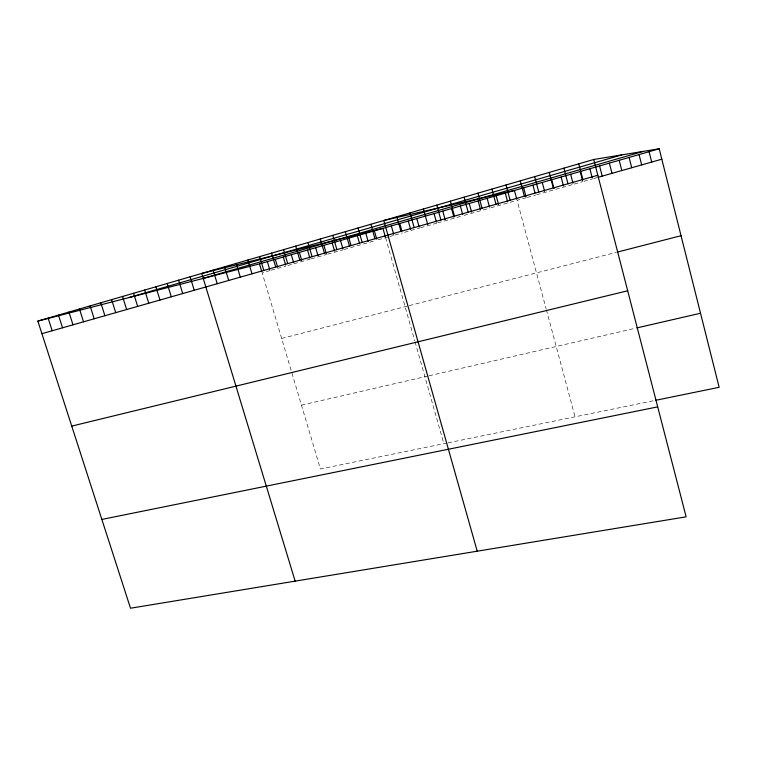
<?xml version="1.0" encoding="UTF-8"?>
<svg xmlns="http://www.w3.org/2000/svg" width="757" height="757" viewBox="0 0 757 757"><rect width="100%" height="100%" fill="white"/><g stroke="black" fill="none" stroke-linecap="round" stroke-linejoin="round"><path stroke-width="0.57" stroke-dasharray="3.79 2.84" d="M270.022 270.561L262.14 272.804L291.275 370.883M271.157 270.24L285.938 266.038M287.944 265.47L292.959 264.042M293.962 263.758L310.162 259.149M311.184 258.856L326.57 254.484M327.601 254.191L343.167 249.763M344.217 249.469L375.936 240.452M378.074 239.846L388.738 236.809M389.789 236.515L393.99 235.323M395.04 235.02L402.431 232.919M404.55 232.314L409.859 230.809M410.919 230.507L419.463 228.075M420.542 227.772L436.723 223.173M437.811 222.861L463 215.698M464.117 215.385L489.788 208.09M490.914 207.768L516.066 200.614M526.295 197.709L517.078 200.331L546.128 308.809M527.326 197.416L535.577 195.069M536.609 194.776L572.216 184.651M574.345 184.055L582.862 181.633M583.931 181.33L592.504 178.889M593.583 178.586L596.819 177.658M281.642 338.455L408.25 305.885M409.3 305.61L616.151 252.393M301.456 405.146L428.055 376.002M429.105 375.756L635.748 328.169M446.999 443.044L320.419 468.971L291.587 371.924M448.049 442.836L654.474 400.557M385.597 237.707L414.741 340.745M415.044 341.842L443.857 443.687M546.403 309.831L575.055 416.823"/><path stroke-width="1.14" d="M593.743 159.481L686.126 516.832L130.507 608.221L37.85 321.091L593.743 159.481L659.196 148.779L719.15 387.31L655.553 400.33M129.125 297.529L621.762 154.901M202.46 278.604L643.176 151.4M37.85 321.091L259.49 263.881L659.196 148.779M41.909 333.686L597.822 175.255M597.888 177.356L661.817 159.188M617.229 252.119L681.045 235.701M71.735 426.106L627.685 290.773M636.826 327.923L700.537 313.247M101.854 519.434L657.701 406.869M48.117 318.11L52.186 330.762M68.925 312.054L73.003 324.829M58.478 315.092L62.547 327.809M79.466 308.998L83.544 321.82M100.823 302.781L104.901 315.735M90.102 305.904L94.18 318.792M111.639 299.64L115.726 312.65M133.563 293.262L137.66 306.396M122.558 296.47L126.646 309.537M144.672 290.035L148.769 303.235M155.885 286.78L159.982 300.037M178.605 280.175L182.711 293.565M167.193 283.487L171.29 296.81M190.121 276.825L194.227 290.281M295.145 581.139L201.74 273.447L382.947 228.33L385.304 236.667M224.611 266.795L228.718 280.45M213.124 270.135L217.231 283.724M236.193 263.427L240.3 277.147M259.679 256.604L263.796 270.457M259.49 263.881L261.808 271.687M247.889 260.03L251.996 273.816M275.302 259.329L277.62 267.183M271.583 253.141L275.699 267.06M267.372 261.61L269.691 269.445M291.313 254.721L293.631 262.622M283.601 249.649L287.707 263.635M283.288 257.03L285.607 264.912M307.512 250.056L309.868 258.137M299.384 252.393L301.702 260.323M295.722 246.12L299.838 260.181M323.911 245.334L326.267 253.472M320.306 238.975L324.412 253.179M315.688 247.7L318.044 255.809M307.957 242.562L312.073 256.699M332.768 235.351L336.884 249.621M332.191 242.95L334.547 251.116M348.901 238.133L350.964 245.325M345.343 231.699L349.46 246.034M340.518 240.556L342.874 248.741M365.811 233.27L368.176 241.54M358.042 228.008L362.158 242.42M357.332 235.711L359.395 242.921M477.213 551.191L383.799 220.514L514.438 190.471L516.785 199.233M374.355 230.809L376.712 239.108M370.854 224.28L374.97 238.767M399.781 223.485L401.835 230.828M396.857 216.72L400.973 231.358M391.331 225.917L393.687 234.273M416.823 218.584L419.17 227.024M410.048 212.887L414.164 227.602M408.269 221.044L410.625 229.456M434.073 213.606L436.429 222.113M423.362 209.017L427.771 224.574M442.779 211.108L445.135 219.634M436.808 205.109L440.915 219.975M460.36 206.046L462.707 214.628M450.377 201.163L454.484 216.105M451.541 208.582L453.897 217.136M477.922 193.149L482.029 208.26M478.159 200.917L480.506 209.557M469.226 203.491L471.583 212.102M464.088 197.17L468.195 212.206M496.185 195.722L498.532 204.428M491.908 189.089L496.005 204.276M487.139 198.325L489.495 207.002M506.017 184.982L510.123 200.255M505.288 193.101L507.635 201.835M523.655 187.812L526.001 196.612M520.277 180.838L524.374 196.195M542.267 182.456L544.614 191.313M534.679 176.655L538.766 192.089M532.937 185.143L534.991 192.865M551.664 179.75L554.01 188.635M549.222 172.426L553.31 187.944M570.646 174.28L572.983 183.232M563.908 168.149L567.996 183.762M561.126 177.024L563.463 185.948M589.873 168.745L592.211 177.763M578.745 163.834L582.833 179.532M580.231 171.527L582.568 180.507M599.582 165.953L602.203 176.126M619.188 160.304L621.809 170.552M609.347 163.133L611.978 173.353M629.095 157.456L631.716 167.742M649.099 151.693L651.711 162.055M639.059 154.579L641.681 164.912"/></g></svg>
